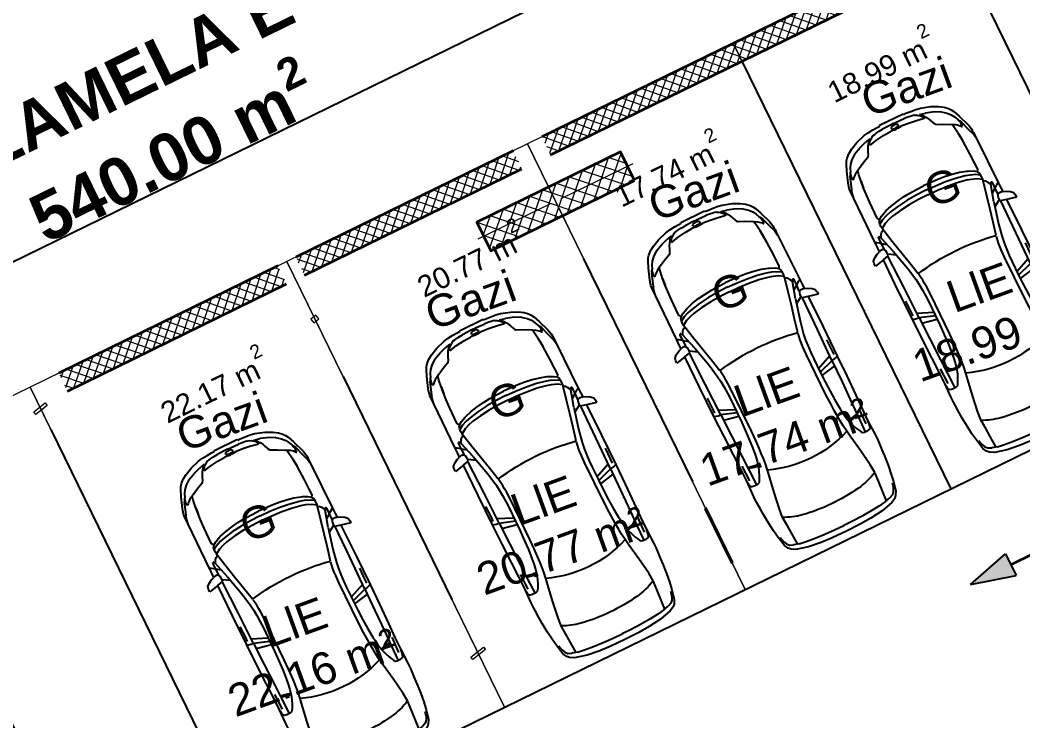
# Model space of a CAD drawing. Header units: metres. Extents: x 7511783 to 7512372, y 4692307 to 4692611.
# Drawn here: x 7512188.59 to 7512201.13, y 4692474.03 to 4692482.79 of the extents above; entities that cross this region are included whole.
import ezdxf

# ---------------------------------------------------------------- set-up
doc = ezdxf.new("R2010")
doc.units = ezdxf.units.M
doc.linetypes.add('Long Dashed', pattern=[793.7499761581425, 476.2499928474427, -317.4999833106998])
doc.layers.get('0').update_dxf_attribs({"lineweight": 0})
for name, color, linetype, lineweight in [('A - Fill Zone_Pen_No__156', 165, 'Continuous', 0), ('A - Muret', 7, 'Continuous', 0), ('A - Muret_Pen_No__101', 252, 'Continuous', 0), ('A - Muret_Pen_No__7', 7, 'Continuous', 0), ('A - Shtyllat', 7, 'Continuous', 0), ('A - Shtyllat_Pen_No__1', 7, 'Continuous', 0), ('A -Polyline', 7, 'Continuous', 0), ('A -Polyline_Pen_No__42', 8, 'Continuous', 0), ('A -Polyline_Pen_No__48', 14, 'Continuous', 0), ('A -Polyline_Pen_No__8', 14, 'Continuous', 0), ('A1 - Bodrumi -1_Pen_No__42', 8, 'Continuous', 0), ('Annotation - Text_Pen_No__48', 14, 'Continuous', 0), ('garazhat-netw-amiri - b2', 20, 'Continuous', 0), ('Interior - Furniture _Pen_No__42', 8, 'Continuous', 0), ('Structural - Bearing', 7, 'Continuous', 0), ('Structural - Bearing_Pen_No__20', 1, 'Continuous', 0), ('Structural - Bearing_Pen_No__21', 7, 'Continuous', 0)]:
    doc.layers.add(name, color=color, linetype=linetype, lineweight=lineweight)
doc.styles.add('GENERATED_STYLE_2', font='arialbd.ttf')
doc.styles.get("Standard").update_dxf_attribs({"font": 'arial.ttf'})
pattern_1 = [(44.99999999999998, (0, 0), (-68.94290863686237, 68.94290863686243), []), (135.0000000000001, (0, 0), (68.94290863686219, 68.94290863686261), [])]

# ---------------------------------------------------------------- blocks, each defined once
blk = doc.blocks.new('Wall_14', base_point=(0, 6.4082e-12))
at = {"layer": 'A - Muret_Pen_No__101', "linetype": 'Continuous', "lineweight": 13}
h = blk.add_hatch(dxfattribs=at)
h.set_pattern_fill('CONCRETE_BLOCK', color=252, style=0, pattern_type=2)
h.set_pattern_definition(pattern_1)
h.paths.add_polyline_path([(10300, 8.9407607984e-06), (10300, -250.0000402331282), (13349.99993741519, -250.0000402331282), (13349.99993741519, 8.9407607984e-06)])
h = blk.add_hatch(dxfattribs=at)
h.set_pattern_fill('CONCRETE_BLOCK', color=252, style=0, pattern_type=2)
h.set_pattern_definition(pattern_1)
h.paths.add_polyline_path([(17024.99997203627, -250.0000493480995), (22350.00002736734, -250.0000493480995), (22350.00002736734, 2.58316193991e-05), (17024.99997203627, -0.0001287680758688)])
h = blk.add_hatch(dxfattribs=at)
h.set_pattern_fill('CONCRETE_BLOCK', color=252, style=0, pattern_type=2)
h.set_pattern_definition(pattern_1)
h.paths.add_polyline_path([(13599.99998658907, -250.0000612729407), (16625.00009681741, -250.0000612729407), (16625.00009681741, -8.78520922676e-05), (13599.99998658907, -8.78520922676e-05)])
at = {"layer": 'A - Muret_Pen_No__7', "color": 7, "linetype": 'Continuous', "lineweight": 35, "flags": 128}
for points in [[(13350, 4.7752e-12), (10299.99999999999, 5.1491e-12)], [(16625, 4.3738e-12), (13600, 4.7446e-12)], [(22350, 3.6721e-12), (17025, 4.3248e-12)], [(10300, -249.9999999999948), (13350, -249.9999999999952)], [(13600, -249.9999999999952), (16625, -249.9999999999956)], [(17025, -249.9999999999957), (22350, -249.9999999999964)]]:
    blk.add_lwpolyline(points, dxfattribs=at)
blk = doc.blocks.new('Column_14', base_point=(-67319.82202355302, 182406.9408084733))
at = {"layer": 'Structural - Bearing', "linetype": 'Continuous', "lineweight": 0}
h = blk.add_hatch(dxfattribs=at)
h.set_pattern_fill('CONCRETE_BLOCK', color=18, style=0, pattern_type=2)
h.set_pattern_definition([(44.99999999999998, (0, 0), (-91.92387818248316, 91.92387818248324), []), (135.0000000000001, (0, 0), (91.9238781824829, 91.92387818248349), [])])
h.paths.add_polyline_path([(-66319.82202355302, 182206.9408084733), (-66319.82202355302, 182606.9408084733), (-68319.82202355302, 182606.9408084733), (-68319.82202355302, 182206.9408084733)])
at = {"layer": 'Structural - Bearing_Pen_No__20', "color": 1, "linetype": 'Continuous', "lineweight": 0}
for p, q in [((-67319.82202355302, 182486.9408084733), (-67319.82202355302, 182686.9408084733)), ((-67399.82202355302, 182406.9408084733), (-68399.82202355302, 182406.9408084733)), ((-67239.82202355302, 182406.9408084733), (-66239.82202355302, 182406.9408084733)), ((-67319.82202355302, 182326.9408084733), (-67319.82202355302, 182126.9408084733))]:
    blk.add_line(p, q, dxfattribs=at)
blk.add_point((-67319.82202355302, 182406.9408084733), dxfattribs=at)
at = {"layer": 'Structural - Bearing_Pen_No__21', "color": 7, "linetype": 'Continuous', "lineweight": 35, "flags": 128}
blk.add_lwpolyline([(-66319.82202355302, 182206.9408084733), (-66319.82202355302, 182606.9408084733), (-68319.82202355302, 182606.9408084733), (-68319.82202355302, 182206.9408084733)], close=True, dxfattribs=at)
blk = doc.blocks.new('Column_24', base_point=(5572.500000000002, 13479.91603487401))
at = {"layer": 'A - Shtyllat_Pen_No__1', "color": 7, "linetype": 'Continuous', "lineweight": 13, "flags": 128}
blk.add_lwpolyline([(5560.000000000002, 13099.91603487401), (5585.000000000002, 13099.91603487401), (5585.000000000003, 13859.91603487401), (5560.000000000003, 13859.91603487401)], close=True, dxfattribs=at)
blk = doc.blocks.new('Column_55', base_point=(7451.228697868777, 12094.87558092435))
at = {"layer": 'A - Shtyllat_Pen_No__1', "color": 7, "linetype": 'Continuous', "lineweight": 13, "flags": 128}
blk.add_lwpolyline([(7534.666256549297, 12134.09513983868), (7543.423946566612, 12095.06562708793), (7367.791139188256, 12055.65602201002), (7359.033449170941, 12094.68553476076)], close=True, dxfattribs=at)
blk = doc.blocks.new('Column_59', base_point=(6185.103436408104, 12256.59083156927))
at = {"layer": 'A - Shtyllat_Pen_No__1', "color": 7, "linetype": 'Continuous', "lineweight": 13, "flags": 128}
blk.add_lwpolyline([(6230.701216671835, 12236.07638702353), (6217.564681645862, 12294.62065614965), (6139.505656144371, 12277.10527611502), (6152.642191170343, 12218.5610069889)], close=True, dxfattribs=at)
blk = doc.blocks.new('Column_60', base_point=(6290.100693534085, 11834.33430290924))
at = {"layer": 'A - Shtyllat_Pen_No__1', "color": 7, "linetype": 'Continuous', "lineweight": 13, "flags": 128}
blk.add_lwpolyline([(6383.295630402292, 11875.7432843279), (6392.053320419606, 11836.71377157715), (6196.905756665877, 11792.92532149059), (6188.148066648563, 11831.95483424133)], close=True, dxfattribs=at)
blk = doc.blocks.new('Car 05 22')
at = {"layer": 'Interior - Furniture _Pen_No__42', "color": 8, "linetype": 'Continuous', "lineweight": 25}
for p, q in [((1961.117547741, 983.221158223), (1928.938242309, 983.221158223)), ((1928.938242309, 983.221158223), (1957.843908175, 858.0544967500001)), ((1996.903176747, 974.9060932165999), (1961.117547741, 983.221158223)), ((2026.89661068, 945.007687052), (1996.903176747, 974.9060932165999)), ((2054.5732194, 897.577022836), (2026.89661068, 945.007687052)), ((2067.91700908, 857.6794056350001), (2054.5732194, 897.577022836)), ((-706.3378894982, 775.7872218095), (-757.6903274910002, 747.022066986)), ((-585.227090103, 801.027979058), (-706.3378894982, 775.7872218095)), ((-664.8727541800001, 760.961322365), (-701.0941271610001, 743.2591195180001)), ((-626.571782751, 772.4860242179999), (-664.8727541800001, 760.961322365)), ((-594.8871138119998, 778.4895580349998), (-626.571782751, 772.4860242179999)), ((-483.1389679684001, 817.2581826864), (-585.227090103, 801.027979058)), ((-372.3345973750002, 830.229933465), (-483.1389679684001, 817.2581826864)), ((-251.752794228, 841.043733947), (-372.3345973750002, 830.229933465)), ((-168.2198443133, 844.6061713611999), (-251.752794228, 841.043733947)), ((-78.35772569479998, 850.6357850930001), (-168.2198443133, 844.6061713611999)), ((-24.036324899, 852.2918850640001), (-78.35772569479998, 850.6357850930001)), ((40.3182760438, 852.3336850629998), (-24.036324899, 852.2918850640001)), ((230.8030912739, 845.5192631063), (40.3182760438, 852.3336850629998)), ((124.560977278, 791.3967861309999), (129.0398444, 820.4687779309999)), ((125.693926866, 743.8968737240001), (124.560977278, 791.3967861309999)), ((327.3887276080001, 761.920895626), (125.394377448, 756.455747737)), ((129.0398444, 820.4687779309999), (138.886242882, 832.3883788069998)), ((138.886242882, 832.3883788069998), (165.168377873, 840.275885275)), ((165.168377873, 840.275885275), (194.733578306, 844.324685204)), ((194.733578306, 844.324685204), (230.803091274, 845.519263106)), ((210.873013229, 809.2317387879999), (418.0703055720001, 816.1926024380003)), ((400.0158099590001, 847.596806379), (230.8030912739, 845.5192631063)), ((521.9507803269998, 764.6728959719999), (327.3887276080001, 761.920895626)), ((355.2943663540001, 762.315609428), (339.1227247570001, 683.1192857359999)), ((373.4006373970002, 762.5717151969999), (357.2289958010001, 683.375391506)), ((590.7241636140001, 851.6786068920001), (400.0158099590001, 847.596806379)), ((813.627009446, 769.327996556), (521.9507803269998, 764.6728959719999)), ((856.5325990199999, 856.169707455), (590.7241636140001, 851.6786068920001)), ((1108.59023357, 773.98329714), (813.627009446, 769.327996556)), ((1129.8609284, 858.5331077519999), (856.5325990199999, 856.169707455)), ((1036.25651944, 772.8416796290002), (996.5002997029998, 578.7916468290002)), ((1041.96657906, 578.0240872360001), (1107.56627095, 773.967136299)), ((1173.32542975, 774.895061201), (1090.33970038, 577.89253068)), ((1115.14443198, 808.948201529), (1108.59023357, 773.98329714)), ((1108.59023357, 773.98329714), (1537.61805657, 780.025947399)), ((1119.51383092, 833.2672045809999), (1115.14443198, 808.948201529)), ((1120.16623076, 836.3248049650001), (1119.51383092, 833.2672045809999)), ((1120.69723063, 838.160005195), (1120.16623076, 836.3248049650001)), ((1129.8609284, 858.5331077519999), (1120.69723063, 838.160005195)), ((1536.1071561, 860.3802508980001), (1129.8609284, 858.5331077519999)), ((1162.63563846, 830.4777734580001), (1220.13025657, 829.0713745190002)), ((1220.13025657, 829.0713745190002), (1369.65750367, 831.489072695)), ((1957.843908175, 858.0544967500001), (1536.1071561, 860.3802508980001)), ((1537.61805657, 780.025611521), (1974.99295641, 786.0764425990001)), ((1939.15395607, 686.22492547), (1995.917261, 777.427813481)), ((1957.84390817, 858.0544967500001), (1977.22141076, 777.427813481)), ((1977.22141076, 777.427813481), (2019.59119012, 777.427813481)), ((2000.39650233, 701.591770694), (2213.53100788, 762.9814866290001)), ((2019.59119012, 777.427813481), (2044.48611622, 783.069509224)), ((2044.48611622, 783.069509224), (2063.35562216, 792.2740022800001)), ((2063.35562216, 792.2740022800001), (2070.42572439, 799.8521965630001)), ((2068.68333559, 787.696981005), (2065.39356605, 794.4584027669999)), ((2119.91703998, 857.4374531180001), (2067.91700908, 857.6794056350001)), ((2075.28112592, 835.6608695470001), (2067.91700908, 857.6794056350001)), ((2068.68333559, 787.696981005), (2148.02030692, 790.4828861469999)), ((2070.42572439, 799.8521965630001), (2075.2191259, 809.3983893609999)), ((2075.2191259, 809.3983893609999), (2075.28112592, 835.6608695470001)), ((2106.51930118, 732.1586113790001), (2148.02030692, 790.4828861469999)), ((2193.165590015, 856.4504063259001), (2119.91703998, 857.4374531180001)), ((2148.02030692, 790.4828861469999), (2166.81146925, 813.814537484)), ((2148.02030692, 790.4828861469999), (2205.61920777, 792.204186117)), ((2166.81146925, 813.814537484), (2182.27381684, 834.081841238)), ((2182.27381684, 834.081841238), (2193.16559002, 856.4504063260001)), ((2808.01466132, 852.5547640039999), (2193.165590015, 856.4504063259001)), ((2205.61920777, 792.204186117), (2227.21980808, 791.0038861380001)), ((2226.59190807, 769.8777067159999), (2213.53100788, 762.9814866290001)), ((2213.53100788, 762.9814866290001), (2238.34670825, 752.240186817)), ((2234.36910819, 773.9630864369999), (2226.59190807, 769.8828865080001)), ((2227.21980808, 791.0038861380001), (2232.61990816, 790.029986155)), ((2232.61990816, 790.029986155), (2237.93539134, 787.2871225249999)), ((2238.46067648, 776.864360243), (2234.36910819, 773.9630864369999)), ((2240.81890828, 784.03918626), (2237.93539134, 787.2871225249999)), ((2238.46067648, 776.864360243), (2240.85090828, 780.5209863219999)), ((2240.85090828, 780.5209863219999), (2240.81890828, 784.03918626)), ((2855.711363900001, 852.6327640009998), (2808.01466132, 852.5547640039999)), ((2808.01466132, 852.5547640039999), (2876.86636504, 843.317264394)), ((2891.44016583, 852.5287640049999), (2855.711363900001, 852.6327640009998)), ((2876.86636504, 843.317264394), (2954.16376923, 813.731165643)), ((2922.51356751, 852.034364026), (2891.44016583, 852.5287640049999)), ((2904.11849592, 832.8863289209997), (2905.06820589, 832.8379901159999)), ((2945.17226874, 849.4061641369999), (2922.51356751, 852.034364026)), ((2989.61447115, 839.6482645490003), (2945.17226874, 849.4061641369999)), ((2954.16376923, 813.731165643), (3075.78877375, 774.6896785450001)), ((3013.55027244, 833.064864827), (2989.61447115, 839.6482645490003)), ((3154.26138006, 782.5577669589998), (3013.55027244, 833.064864827)), ((3022.47491973, 758.305686711), (3023.66221975, 762.4851866380001)), ((3024.49924208, 753.7186598590001), (3022.47491973, 758.305686711)), ((3023.66221975, 762.4851866380001), (3034.64521991, 765.0503865930001)), ((3037.91041996, 743.452886971), (3024.49924208, 753.7186598590001)), ((3034.64521991, 765.0503865930001), (3046.93432009, 763.817386614)), ((3046.93432009, 763.817386614), (3060.9451203, 762.9292866300001)), ((3060.9451203, 762.9292866300001), (3089.85712072, 757.3861867269998)), ((3100.48402088, 763.1120866269999), (3075.78877375, 774.6896785450001)), ((3089.85712072, 757.3861867269998), (3108.43932099, 751.4304868319999)), ((3114.13862108, 753.3111867989999), (3100.48402088, 763.1120866269999)), ((3122.8656212, 746.4359869189999), (3114.13862108, 753.3111867989999)), ((3235.883818752, 747.6101556219), (3154.26138006, 782.5577669589998)), ((-815.0478655078, 667.7598955197002), (-855.0523550635, 511.0116477078998)), ((-784.8200333720001, 721.8124613509999), (-815.0478655078, 667.7598955197002)), ((-757.6903274910002, 747.022066986), (-784.8200333720001, 721.8124613509999)), ((-768.2719792499998, 602.2788720830002), (-750.577082573, 669.7773949330001)), ((-729.425104913, 716.3992494200002), (-750.577082573, 669.7773949330001)), ((-701.0941271610001, 743.2591195180001), (-729.425104913, 716.3992494200002)), ((-665.728145997, 623.9546285630003), (-500.877431885, 634.180288886)), ((-500.877431885, 634.180288886), (-383.0238853850001, 641.9613403830001)), ((-383.0238853850001, 641.9613403830001), (-274.220886173, 631.318400078)), ((-274.220886173, 631.318400078), (-56.404854203, 600.536895199)), ((132.429139117, 722.8048827370001), (125.693926866, 743.8968737240001)), ((146.670770152, 710.6062742990001), (132.429139117, 722.8048827370001)), ((171.252864179, 696.6287725440001), (146.670770152, 710.6062742990001)), ((212.566754139, 676.5412700230002), (171.252864179, 696.6287725440001)), ((266.3151410770001, 654.566867265), (212.566754139, 676.5412700230002)), ((319.4903281550001, 636.426864989), (266.3151410770001, 654.566867265)), ((392.7088835140001, 617.8124267930001), (319.4903281550001, 636.426864989)), ((339.1227247570001, 683.1192857359999), (329.5580559370001, 633.8673348859999)), ((357.2289958010001, 683.375391506), (346.76505809, 629.492778784)), ((1730.35620914, 633.8338533080002), (1562.00595611, 600.596478384)), ((2000.39650233, 701.591770694), (1730.35620914, 633.8338533080002)), ((1952.84760406, 621.338789111), (2122.045506540001, 659.9572884350001)), ((2122.045506540001, 659.9572884350001), (2293.79610906, 697.6509877739999)), ((2238.34670825, 752.240186817), (2258.53170854, 739.717487037)), ((2258.53170854, 739.717487037), (2269.0398087, 731.086787188)), ((2269.0398087, 731.086787188), (2278.83550884, 721.965087348)), ((2278.83550884, 721.965087348), (2293.79610906, 697.6509877739999)), ((2293.79610906, 697.6509877739999), (2317.1870094, 700.7385877199999)), ((2293.79610906, 697.6386630720001), (2293.79610906, 697.6509877739999)), ((2317.1870094, 700.7385877199999), (2345.74280982, 702.7498876850001)), ((2355.134199750001, 639.912801441), (2317.1870094, 700.7385877199999)), ((2345.74280982, 702.7498876850001), (2378.929310310001, 702.0184876970001)), ((2379.77420337, 575.387091212), (2355.13301598, 639.9159014410001)), ((2410.10490185, 649.1086815510001), (2378.929310310001, 702.0184876970001)), ((2378.929310310001, 702.0184876970001), (2410.57231077, 694.2028878339999)), ((2436.02871163, 583.2244924540001), (2410.10490185, 649.1086815510001)), ((2410.57231077, 694.2028878339999), (2410.58631694, 694.1782473540001)), ((2428.73881104, 681.7061880529999), (2410.57231077, 694.2028878339999)), ((2428.73881104, 681.7061880529999), (2457.25830016, 700.035535323)), ((2428.77597173, 681.700745325), (2428.73881104, 681.7061880529999)), ((2428.77597173, 681.700745325), (2456.66545813, 639.8418234830003)), ((2456.66545813, 639.8418234830003), (2487.236391870001, 574.2621729599999)), ((2457.25830016, 700.035535323), (2535.4819126, 697.9905877680001)), ((2535.422612600001, 697.9916562040003), (2673.21491462, 695.5089878119999)), ((2535.46586986, 697.9894090810001), (2535.4819126, 697.988971943)), ((2673.21491462, 695.5089878119999), (2787.200816290001, 691.4809878819998)), ((2787.200816290001, 691.4809878819998), (2868.415817480001, 687.223087957)), ((2868.395882330001, 687.22488671), (2959.72331881, 678.984388101)), ((2959.72331881, 678.984388101), (2868.415817480001, 687.1969879569999)), ((2959.72331881, 678.984388101), (3047.2313201, 666.2002883250001)), ((3050.61522015, 730.6688871950001), (3037.91041996, 743.452886971)), ((3047.20992906, 666.2041971140001), (3100.00912087, 656.556188494)), ((3064.50712035, 714.6457874760001), (3050.61522015, 730.6688871950001)), ((3076.97452053, 697.807687771), (3064.50712035, 714.6457874760001)), ((3100.00912087, 656.556188494), (3076.97452053, 697.807687771)), ((3152.92075342, 553.873393456), (3100.00912087, 656.556188494)), ((3108.43932099, 751.4304868319999), (3122.8656212, 746.4359869189999)), ((3170.0706946, 726.5554905960001), (3122.8656212, 746.4359869189999)), ((3211.69204952, 701.0151137130001), (3170.0706946, 726.5554905960001)), ((3254.25934432, 663.1775183300001), (3211.69204952, 701.0151137130001)), ((3269.07948628, 728.3294692490001), (3235.883818752, 747.6101556219)), ((3301.867263790001, 602.80900872), (3254.25934432, 663.1775183300001)), ((3298.56678787, 705.6390702070001), (3269.07948628, 728.3294692490001)), ((3337.33388997, 663.3806719909999), (3298.56678787, 705.6390702070001)), ((3374.49419199, 603.583974516), (3337.33388997, 663.3806719909999)), ((-855.0523550635, 511.0116477078998), (-874.6778528530002, 344.9579771100001)), ((-782.7621654889999, 510.027376359), (-794.5333543099999, 390.6265818930001)), ((-768.2719792499998, 602.2788720830002), (-782.764796709, 510.0106247469999)), ((-764.3441764490001, 617.261773195), (-665.728145997, 623.9546285630003)), ((-56.404854203, 600.536895199), (145.941775497, 566.5900898169999)), ((145.941775497, 566.5900898169999), (233.261172115, 552.312592089)), ((233.261172115, 552.312592089), (315.3092800730001, 541.359190513)), ((315.2936019620001, 541.3606176840001), (384.2945810830001, 535.0794906230001)), ((384.2815104790001, 535.080362318), (454.174320738, 530.4191213629999)), ((474.8166917820001, 607.1053878569999), (392.7088835140001, 617.8124267930001)), ((454.170282107, 530.4193907049998), (526.242583163, 526.2868907769997)), ((521.3449804749999, 601.6186871690002), (474.8166917820001, 607.1053878569999)), ((569.9935686519999, 596.8381865689998), (521.3449804749999, 601.6186871690002)), ((526.2331313149998, 526.2873073839999), (627.7018846490002, 521.814890855)), ((652.59274858, 590.9845858339997), (569.9935686519999, 596.8381865689998)), ((627.698546207, 521.8149872519999), (756.75876515, 518.0884218199999)), ((772.8388193580001, 584.9903850819998), (652.59274858, 590.9845858339997)), ((756.75876515, 518.0884218199999), (1322.62824821, 518.052230308)), ((907.2666866909999, 580.298084493), (772.8388193580001, 584.9903850819998)), ((1041.96657906, 578.0240872360001), (907.2666866909999, 580.298084493)), ((1227.79815085, 577.5186957939999), (1041.96657906, 578.0240872360001)), ((1316.09897866, 580.475793563), (1227.79815085, 577.5186957939999)), ((1403.02450604, 584.4121905939998), (1316.09897866, 580.475793563)), ((1322.62824821, 518.052230308), (1420.49779626, 521.652890858)), ((1483.8761315, 590.1361862749999), (1403.02450604, 584.4121905939998)), ((1420.49066257, 521.652523245), (1466.64156934, 524.030772681)), ((1466.62639694, 524.0299908169999), (1510.87647584, 527.594696836)), ((1562.00595611, 600.596478384), (1483.8761315, 590.1361862749999)), ((1510.85529759, 527.5929907539999), (1554.25309822, 533.0576906580001)), ((1554.25309822, 533.0576906580001), (1596.82961355, 540.969674969)), ((1597.28918852, 541.1774857889999), (1596.65116701, 540.8889849259999)), ((1610.72419049, 544.0665862469999), (1779.61280153, 581.7538898049997)), ((1779.61280153, 581.7538898049997), (1952.84760406, 621.338789111)), ((2397.334105950001, 514.2584815219999), (2379.77250853, 575.3929912130001)), ((2419.31580918, 395.7362626700001), (2397.33316008, 514.2635815229997)), ((2453.63941421, 521.616582688), (2436.02871163, 583.2244924540001)), ((2477.61661773, 401.0764635800001), (2453.63941421, 521.616582688)), ((2487.236391870001, 574.2621729599999), (2491.79934275, 562.0052962960001)), ((2491.79994982, 562.0052962960001), (2517.90263133, 477.034766618)), ((3189.62073735, 475.569766106), (3152.92075342, 553.873393456)), ((3301.867263790001, 602.80900872), (3346.015513130001, 501.4217980699999)), ((3418.40079436, 512.7439783509999), (3374.49419199, 603.583974516)), ((3457.47689648, 393.0984834030001), (3418.40079436, 512.7439783509999)), ((-794.5333543099999, 390.6265818930001), (-802.4328468090001, 258.715288008)), ((2433.73206705, 266.091642182), (2419.31580918, 395.7362626700001)), ((2493.88922012, 269.050242651), (2477.61661773, 401.0764635800001)), ((2517.90263133, 477.034766618), (2537.54372273, 384.0810341510001)), ((2537.54372273, 384.0810341510001), (2551.45611664, 285.6281997640001)), ((3199.39883308, 466.7584630290001), (3189.62073735, 475.569766106)), ((3220.69886845, 454.388540188), (3199.39883308, 466.7584630290001)), ((3256.10680826, 439.2417534179999), (3220.67662376, 454.4014587129999)), ((3288.390194130001, 425.101248479), (3256.10680826, 439.2417534179999)), ((3319.36158057, 408.41284265), (3288.390194130001, 425.101248479)), ((3353.46269085, 384.2512837760001), (3319.36158057, 408.41284265)), ((3324.654278260001, 377.297531782), (3321.23357975, 370.497229407)), ((3328.30797666, 379.591332583), (3324.654278260001, 377.297531782)), ((3338.468372210001, 379.4523325350001), (3328.30797666, 379.591332583)), ((3363.640761200001, 357.811724976), (3338.468372210001, 379.4523325350001)), ((3346.015513130001, 501.4217980699999), (3374.297465860001, 419.557472908)), ((3377.182392130001, 359.9734848010001), (3353.46269085, 384.2512837760001)), ((3391.09039087, 344.247647689), (3374.297465860001, 419.557472908)), ((3468.34279707, 330.9338860280001), (3457.47689648, 393.0984834030001)), ((-874.6778528530002, 344.9579771100001), (-882.944054645, 194.680643518)), ((-802.4328468090001, 258.715288008), (-806.8131426489999, 124.936494209)), ((2441.61713002, 131.955220918), (2433.73181129, 266.093942182)), ((2503.10292147, 133.173421111), (2493.88922012, 269.050242651)), ((2551.45611664, 285.6281997640001), (2559.71041303, 193.693567653)), ((3321.23357975, 370.497229407), (3320.99727986, 362.132926485)), ((3320.99727986, 362.132926485), (3338.31527228, 276.8564967000001)), ((3338.31527228, 276.8564967000001), (3351.882966340001, 172.661960307)), ((3396.66521323, 315.8049103040001), (3363.640761200001, 357.811724976)), ((3391.09039087, 344.247647689), (3377.182392130001, 359.9734848010001)), ((3408.0703938, 289.3779877820001), (3396.66521323, 315.8049103040001)), ((3408.0703938, 289.3779877820001), (3413.77629411, 267.259988716)), ((3413.77548775, 267.2641933500001), (3418.45445829, 242.866384828)), ((3474.4914974, 263.721088865), (3468.34279707, 330.9338860280001)), ((3478.33319761, 199.917191559), (3474.4914974, 263.721088865)), ((-882.944054645, 194.680643518), (-885.3767076889999, 0)), ((2444.0197128, -0.0273000043277), (2441.61701245, 131.957220918)), ((2506.01959488, -3.86e-13), (2503.10292147, 133.173421111)), ((2559.71041303, 193.693567653), (2564.38081099, 101.185635342)), ((3351.882966340001, 172.661960307), (3358.343763510001, 75.87012649980001)), ((3418.452194370001, 242.878189745), (3424.044894670001, 200.723791525)), ((3424.044894670001, 200.723791525), (3427.72848251, 152.023715234)), ((3432.36383112, 39.98011396419999), (3427.72848251, 152.023715234)), ((3479.35651311, 164.9481933352), (3478.33319761, 199.917191559)), ((3489.519598210001, 164.9481933352), (3479.35651311, 164.9481933352)), ((3489.519598210001, -164.9481933352), (3489.519598210001, 164.9481933352)), ((-885.3767076889999, 0), (-882.944054645, -194.680643518)), ((-806.8131426489999, 124.936494209), (-808.0470753050001, 0)), ((-806.8131426489999, -124.936494209), (-808.0470753050001, 1.477e-13)), ((2444.0197128, 0.0273000043271), (2441.61701245, -131.957220918)), ((2564.38081099, 101.185635342), (2566.01761027, -0.00610000213065)), ((2564.38081099, -101.185635342), (2566.01761027, 0.00610000212997)), ((3353.95786543, 27.8932505984), (3358.343763510001, 75.87012649980001)), ((3353.95786543, 27.8932505984), (3353.95786543, -0.7649002671629999)), ((3353.95786543, -27.8932505984), (3353.95786543, 0.7649002671619999)), ((3370.89075802, 11.74110410089999), (3370.32315827, -0.7649002671629999)), ((3370.89075802, -11.74110410089999), (3370.32315827, 0.7649002671619999)), ((3372.49235732, 23.6550082622), (3370.89075802, 11.74110410089999)), ((3376.267285060001, 38.99395092400001), (3372.49235732, 23.6550082622)), ((3381.98685317, 46.5714162664), (3376.267285060001, 38.99395092400001)), ((3386.21005132, 48.3522168884), (3381.98685317, 46.5714162664)), ((3386.21005132, 48.3522168884), (3394.28954778, 48.3522168884)), ((3398.51284593, 46.5714162664), (3394.28954778, 48.3522168884)), ((3404.23226311, 38.99375151340001), (3398.51284593, 46.5714162664)), ((3404.23226311, 38.99375151340001), (3408.00714178, 23.6550082622)), ((3408.00714178, 23.6550082622), (3409.766541010001, 8.055102813469999)), ((3409.766541010001, 8.055102813469999), (3409.766541010001, -4.961e-13)), ((3431.76949509, 57.3729975776), (3431.76949509, 56.7710829698)), ((3432.04453126, -0.0109000038072), (3432.36383112, 39.98011396419999)), ((3432.04453126, 0.0109000038063), (3432.36383112, -39.98011396419999)), ((-802.4328468090001, -258.715288008), (-806.8131426489999, -124.936494209)), ((2506.01959488, -2.78e-13), (2503.10292147, -133.173421111)), ((2559.71041303, -193.693567653), (2564.38081099, -101.185635342)), ((3351.882966340001, -172.661960307), (3358.343763510001, -75.87012649980001)), ((3353.95786543, -27.8932505984), (3358.343763510001, -75.87012649980001)), ((3372.49235732, -23.6550082622), (3370.89075802, -11.74110410089999)), ((3376.267285060001, -38.99395092400001), (3372.49235732, -23.6550082622)), ((3381.98685317, -46.5714162664), (3376.267285060001, -38.99395092400001)), ((3386.21005132, -48.3522168884), (3381.98685317, -46.5714162664)), ((3386.21005132, -48.3522168884), (3394.28954778, -48.3522168884)), ((3398.51284593, -46.5714162664), (3394.28954778, -48.3522168884)), ((3404.23226311, -38.99375151340001), (3398.51284593, -46.5714162664)), ((3404.23226311, -38.99375151340001), (3408.00714178, -23.6550082622)), ((3408.00714178, -23.6550082622), (3409.766541010001, -8.055102813469999)), ((3409.766541010001, -8.055102813469999), (3409.766541010001, -3.892e-13)), ((3432.36383112, -39.98011396419999), (3427.72848251, -152.023715234)), ((3431.76949509, -57.3729975776), (3431.76949509, -56.7710829698)), ((-882.944054645, -194.680643518), (-874.6778528530002, -344.9579771100001)), ((2441.61713002, -131.955220918), (2433.73181129, -266.093942182)), ((2503.10292147, -133.173421111), (2493.88922012, -269.050242651)), ((2551.45611664, -285.6281997640001), (2559.71041303, -193.693567653)), ((3338.31527228, -276.8564967000001), (3351.882966340001, -172.661960307)), ((3413.77548775, -267.2641933500001), (3418.45445829, -242.866384828)), ((3418.452194370001, -242.878189745), (3424.044894670001, -200.723791525)), ((3424.044894670001, -200.723791525), (3427.72848251, -152.023715234)), ((3474.4914974, -263.721088865), (3478.33319761, -199.917191559)), ((3478.33319761, -199.917191559), (3479.35651311, -164.9481933352)), ((3479.35651311, -164.9481933352), (3489.519598210001, -164.9481933352)), ((-874.6778528530002, -344.9579771100001), (-855.0523550635, -511.0116477078998)), ((-794.5333543099999, -390.6265818930001), (-802.4328468090001, -258.715288008)), ((2433.73206705, -266.091642182), (2419.31580918, -395.7362626700001)), ((2493.88922012, -269.050242651), (2477.61661773, -401.0764635800001)), ((2537.54372273, -384.0810341510001), (2551.45611664, -285.6281997640001)), ((3320.99727986, -362.132926485), (3338.31527228, -276.8564967000001)), ((3321.23357975, -370.497229407), (3320.99727986, -362.132926485)), ((3324.654278260001, -377.297531782), (3321.23357975, -370.497229407)), ((3363.640761200001, -357.811724976), (3338.468372210001, -379.4523325350001)), ((3377.182392130001, -359.9734848010001), (3353.46269085, -384.2512837760001)), ((3396.66521323, -315.8049103040001), (3363.640761200001, -357.811724976)), ((3391.09039087, -344.247647689), (3374.297465860001, -419.557472908)), ((3391.09039087, -344.247647689), (3377.182392130001, -359.9734848010001)), ((3408.0703938, -289.3779877820001), (3396.66521323, -315.8049103040001)), ((3408.0703938, -289.3779877820001), (3413.77629411, -267.259988716)), ((3457.47689648, -393.0984834030001), (3468.34279707, -330.9338860280001)), ((3468.34279707, -330.9338860280001), (3474.4914974, -263.721088865)), ((-782.7621654889999, -510.027376359), (-794.5333543099999, -390.6265818930001)), ((2419.31580918, -395.7362626700001), (2397.33316008, -514.2635815229997)), ((2477.61661773, -401.0764635800001), (2453.63941421, -521.616582688)), ((2491.79994982, -562.0052962960001), (2517.90263133, -477.034766618)), ((2517.90263133, -477.034766618), (2537.54372273, -384.0810341510001)), ((3189.62073735, -475.569766106), (3152.92075342, -553.873393456)), ((3199.39883308, -466.7584630290001), (3189.62073735, -475.569766106)), ((3220.69886845, -454.388540188), (3199.39883308, -466.7584630290001)), ((3256.10680826, -439.2417534179999), (3220.67662376, -454.4014587129999)), ((3288.390194130001, -425.101248479), (3256.10680826, -439.2417534179999)), ((3319.36158057, -408.41284265), (3288.390194130001, -425.101248479)), ((3301.867263790001, -602.80900872), (3346.015513130001, -501.4217980699999)), ((3353.46269085, -384.2512837760001), (3319.36158057, -408.41284265)), ((3328.30797666, -379.591332583), (3324.654278260001, -377.297531782)), ((3338.468372210001, -379.4523325350001), (3328.30797666, -379.591332583)), ((3346.015513130001, -501.4217980699999), (3374.297465860001, -419.557472908)), ((3418.40079436, -512.7439783509999), (3457.47689648, -393.0984834030001)), ((-855.0523550635, -511.0116477078998), (-815.0478655078, -667.7598955197002)), ((-768.2719792499998, -602.2788720830002), (-782.764796709, -510.0106247469999)), ((-768.2719792499998, -602.2788720830002), (-750.577082573, -669.7773949330001)), ((-764.3441764490001, -617.261773195), (-665.728145997, -623.9546285630003)), ((-665.728145997, -623.9546285630003), (-500.877431885, -634.180288886)), ((-274.220886173, -631.318400078), (-56.404854203, -600.536895199)), ((-56.404854203, -600.536895199), (145.941775497, -566.5900898169999)), ((145.941775497, -566.5900898169999), (233.261172115, -552.312592089)), ((233.261172115, -552.312592089), (315.3092800730001, -541.359190513)), ((315.2936019620001, -541.3606176840001), (384.2945810830001, -535.0794906230001)), ((392.7088835140001, -617.8124267930001), (319.4903281550001, -636.426864989)), ((384.2815104790001, -535.080362318), (454.174320738, -530.4191213629999)), ((474.8166917820001, -607.1053878569999), (392.7088835140001, -617.8124267930001)), ((454.170282107, -530.4193907049998), (526.242583163, -526.2868907769997)), ((521.3449804749999, -601.6186871690002), (474.8166917820001, -607.1053878569999)), ((569.9935686519999, -596.8381865689998), (521.3449804749999, -601.6186871690002)), ((526.2331313149998, -526.2873073839999), (627.7018846490002, -521.814890855)), ((652.59274858, -590.9845858339997), (569.9935686519999, -596.8381865689998)), ((627.698546207, -521.8149872519999), (756.75876515, -518.0884218199999)), ((772.8388193580001, -584.9903850819998), (652.59274858, -590.9845858339997)), ((756.75876515, -518.0884218199999), (1322.62824821, -518.052230308)), ((907.2666866909999, -580.298084493), (772.8388193580001, -584.9903850819998)), ((1041.96657906, -578.0240872360001), (907.2666866909999, -580.298084493)), ((1036.25651944, -772.8416796290002), (996.5002997029998, -578.7916468290002)), ((1227.79815085, -577.5186957939999), (1041.96657906, -578.0240872360001)), ((1041.96657906, -578.0240872360001), (1107.56627095, -773.967136299)), ((1173.32542975, -774.895061201), (1090.33970038, -577.89253068)), ((1316.09897866, -580.475793563), (1227.79815085, -577.5186957939999)), ((1403.02450604, -584.4121905939998), (1316.09897866, -580.475793563)), ((1322.62824821, -518.052230308), (1420.49779626, -521.652890858)), ((1483.8761315, -590.1361862749999), (1403.02450604, -584.4121905939998)), ((1420.49066257, -521.652523245), (1466.64156934, -524.030772681)), ((1466.62639694, -524.0299908169999), (1510.87647584, -527.594696836)), ((1562.00595611, -600.596478384), (1483.8761315, -590.1361862749999)), ((1510.85529759, -527.5929907539999), (1554.25309822, -533.0576906580001)), ((1554.25309822, -533.0576906580001), (1596.82961355, -540.969674969)), ((1730.35620914, -633.8338533080002), (1562.00595611, -600.596478384)), ((1597.28918852, -541.1774857889999), (1596.65116701, -540.8889849259999)), ((1610.72419049, -544.0665862469999), (1779.61280153, -581.7538898049997)), ((1779.61280153, -581.7538898049997), (1952.84760406, -621.338789111)), ((1952.84760406, -621.338789111), (2122.045506540001, -659.9572884350001)), ((2379.77420337, -575.387091212), (2355.13301598, -639.9159014410001)), ((2397.334105950001, -514.2584815219999), (2379.77250853, -575.3929912130001)), ((2436.02871163, -583.2244924540001), (2410.10490185, -649.1086815510001)), ((2453.63941421, -521.616582688), (2436.02871163, -583.2244924540001)), ((2456.66545813, -639.8418234830003), (2487.236391870001, -574.2621729599999)), ((2487.236391870001, -574.2621729599999), (2491.79934275, -562.0052962960001)), ((3152.92075342, -553.873393456), (3100.00912087, -656.556188494)), ((3301.867263790001, -602.80900872), (3254.25934432, -663.1775183300001)), ((3337.33388997, -663.3806719909999), (3374.49419199, -603.583974516)), ((3374.49419199, -603.583974516), (3418.40079436, -512.7439783509999)), ((-815.0478655078, -667.7598955197002), (-784.8200333720001, -721.8124613509999)), ((-784.8200333720001, -721.8124613509999), (-757.6903274910002, -747.022066986)), ((-757.6903274910002, -747.022066986), (-706.3378894982, -775.7872218095)), ((-729.425104913, -716.3992494200002), (-750.577082573, -669.7773949330001)), ((-701.0941271610001, -743.2591195180001), (-729.425104913, -716.3992494200002)), ((-664.8727541800001, -760.961322365), (-701.0941271610001, -743.2591195180001)), ((-500.877431885, -634.180288886), (-383.0238853850001, -641.9613403830001)), ((-383.0238853850001, -641.9613403830001), (-274.220886173, -631.318400078)), ((125.693926866, -743.8968737240001), (124.560977278, -791.3967861309999)), ((132.429139117, -722.8048827370001), (125.693926866, -743.8968737240001)), ((146.670770152, -710.6062742990001), (132.429139117, -722.8048827370001)), ((171.252864179, -696.6287725440001), (146.670770152, -710.6062742990001)), ((212.566754139, -676.5412700230002), (171.252864179, -696.6287725440001)), ((266.3151410770001, -654.566867265), (212.566754139, -676.5412700230002)), ((319.4903281550001, -636.426864989), (266.3151410770001, -654.566867265)), ((339.1227247570001, -683.1192857359999), (329.5580559370001, -633.8673348859999)), ((355.2943663540001, -762.315609428), (339.1227247570001, -683.1192857359999)), ((357.2289958010001, -683.375391506), (346.76505809, -629.492778784)), ((373.4006373970002, -762.5717151969999), (357.2289958010001, -683.375391506)), ((2000.39650233, -701.591770694), (1730.35620914, -633.8338533080002)), ((1939.15395607, -686.22492547), (1995.917261, -777.427813481)), ((2000.39650233, -701.591770694), (2213.53100788, -762.9814866290001)), ((2106.51930118, -732.1586113790001), (2148.02030692, -790.4828861469999)), ((2122.045506540001, -659.9572884350001), (2293.79610906, -697.6509877739999)), ((2213.53100788, -762.9814866290001), (2238.34670825, -752.240186817)), ((2238.34670825, -752.240186817), (2258.53170854, -739.717487037)), ((2258.53170854, -739.717487037), (2269.0398087, -731.086787188)), ((2269.0398087, -731.086787188), (2278.83550884, -721.965087348)), ((2278.83550884, -721.965087348), (2293.79610906, -697.6509877739999)), ((2293.79610906, -697.6386630720001), (2293.79610906, -697.6509877739999)), ((2293.79610906, -697.6509877739999), (2317.1870094, -700.7385877199999)), ((2355.134199750001, -639.912801441), (2317.1870094, -700.7385877199999)), ((2317.1870094, -700.7385877199999), (2345.74280982, -702.7498876850001)), ((2345.74280982, -702.7498876850001), (2378.929310310001, -702.0184876970001)), ((2410.10490185, -649.1086815510001), (2378.929310310001, -702.0184876970001)), ((2378.929310310001, -702.0184876970001), (2410.57231077, -694.2028878339999)), ((2428.73881104, -681.7061880529999), (2410.57231077, -694.2028878339999)), ((2410.57231077, -694.2028878339999), (2410.58631694, -694.1782473540001)), ((2428.77597173, -681.700745325), (2428.73881104, -681.7061880529999)), ((2428.73881104, -681.7061880529999), (2457.25830016, -700.035535323)), ((2428.77597173, -681.700745325), (2456.66545813, -639.8418234830003)), ((2457.25830016, -700.035535323), (2535.4819126, -697.9905877680001)), ((2535.422612600001, -697.9916562040003), (2673.21491462, -695.5089878119999)), ((2535.46586986, -697.9894090810001), (2535.4819126, -697.988971943)), ((2673.21491462, -695.5089878119999), (2787.200816290001, -691.4809878819998)), ((2787.200816290001, -691.4809878819998), (2868.415817480001, -687.223087957)), ((2868.395882330001, -687.22488671), (2959.72331881, -678.984388101)), ((2959.72331881, -678.984388101), (2868.415817480001, -687.1969879569999)), ((2959.72331881, -678.984388101), (3047.2313201, -666.2002883250001)), ((3037.91041996, -743.452886971), (3024.49924208, -753.7186598590001)), ((3050.61522015, -730.6688871950001), (3037.91041996, -743.452886971)), ((3047.20992906, -666.2041971140001), (3100.00912087, -656.556188494)), ((3064.50712035, -714.6457874760001), (3050.61522015, -730.6688871950001)), ((3076.97452053, -697.807687771), (3064.50712035, -714.6457874760001)), ((3100.00912087, -656.556188494), (3076.97452053, -697.807687771)), ((3089.85712072, -757.3861867269998), (3108.43932099, -751.4304868319999)), ((3108.43932099, -751.4304868319999), (3122.8656212, -746.4359869189999)), ((3122.8656212, -746.4359869189999), (3114.13862108, -753.3111867989999)), ((3170.0706946, -726.5554905960001), (3122.8656212, -746.4359869189999)), ((3154.26138006, -782.5577669589998), (3235.883818752, -747.6101556219)), ((3211.69204952, -701.0151137130001), (3170.0706946, -726.5554905960001)), ((3254.25934432, -663.1775183300001), (3211.69204952, -701.0151137130001)), ((3235.883818752, -747.6101556219), (3269.07948628, -728.3294692490001)), ((3269.07948628, -728.3294692490001), (3298.56678787, -705.6390702070001)), ((3298.56678787, -705.6390702070001), (3337.33388997, -663.3806719909999)), ((-706.3378894982, -775.7872218095), (-585.227090103, -801.027979058)), ((-626.571782751, -772.4860242179999), (-664.8727541800001, -760.961322365)), ((-594.8871138119998, -778.4895580349998), (-626.571782751, -772.4860242179999)), ((-585.227090103, -801.027979058), (-483.149337101, -817.256968783)), ((-483.149337101, -817.256968783), (-372.3345973750002, -830.229933465)), ((-372.3345973750002, -830.229933465), (-251.752794228, -841.043733947)), ((-251.752794228, -841.043733947), (-168.2198443133, -844.6061713611999)), ((-168.2198443133, -844.6061713611999), (-78.35772569479998, -850.6357850930001)), ((-78.35772569479998, -850.6357850930001), (-24.036324899, -852.2918850640001)), ((-24.036324899, -852.2918850640001), (40.3182760438, -852.3336850629998)), ((40.3182760438, -852.3336850629998), (230.8030912739, -845.5192631063)), ((124.560977278, -791.3967861309999), (129.0398444, -820.4687779309999)), ((327.3887276080001, -761.920895626), (125.394377448, -756.455747737)), ((129.0398444, -820.4687779309999), (138.886242882, -832.3883788069998)), ((138.886242882, -832.3883788069998), (165.168377873, -840.275885275)), ((165.168377873, -840.275885275), (194.733578306, -844.324685204)), ((194.733578306, -844.324685204), (230.803091274, -845.519263106)), ((210.873013229, -809.2317387879999), (418.0703055720001, -816.1926024380003)), ((230.8030912739, -845.5192631063), (400.0158099590001, -847.596806379)), ((521.9507803269998, -764.6728959719999), (327.3887276080001, -761.920895626)), ((400.0158099590001, -847.596806379), (590.7241636140001, -851.6786068920001)), ((813.627009446, -769.327996556), (521.9507803269998, -764.6728959719999)), ((590.7241636140001, -851.6786068920001), (856.5325990199999, -856.169707455)), ((1108.59023357, -773.98329714), (813.627009446, -769.327996556)), ((856.5325990199999, -856.169707455), (1129.8609284, -858.5331077519999)), ((1108.59023357, -773.98329714), (1537.61805657, -780.025947399)), ((1115.14443198, -808.948201529), (1108.59023357, -773.98329714)), ((1119.51383092, -833.2672045809999), (1115.14443198, -808.948201529)), ((1120.16623076, -836.3248049650001), (1119.51383092, -833.2672045809999)), ((1120.69723063, -838.160005195), (1120.16623076, -836.3248049650001)), ((1129.8609284, -858.5331077519999), (1120.69723063, -838.160005195)), ((1129.8609284, -858.5331077519999), (1536.1071561, -860.3802508980001)), ((1162.63563846, -830.4777734580001), (1220.13025657, -829.0713745190002)), ((1220.13025657, -829.0713745190002), (1369.65750367, -831.489072695)), ((1536.1071561, -860.3802508980001), (1957.84390817, -858.0544967500001)), ((1537.61805657, -780.025611521), (1974.99295641, -786.0764425990001)), ((1957.84390817, -858.0544967500001), (1928.938242309, -983.221158223)), ((1957.84390817, -858.0544967500001), (1977.22141076, -777.427813481)), ((1977.22141076, -777.427813481), (2019.59119012, -777.427813481)), ((2019.59119012, -777.427813481), (2044.48611622, -783.069509224)), ((2044.48611622, -783.069509224), (2063.35562216, -792.2740022800001)), ((2054.5732194, -897.577022836), (2067.917009081, -857.6794056350001)), ((2063.35562216, -792.2740022800001), (2070.42572439, -799.8521965630001)), ((2068.68333559, -787.696981005), (2065.39356605, -794.4584027669999)), ((2075.28112592, -835.6608695470001), (2067.91700908, -857.6794056350001)), ((2067.917009081, -857.6794056350001), (2119.91703998, -857.4374531180001)), ((2068.68333559, -787.696981005), (2148.02030692, -790.4828861469999)), ((2070.42572439, -799.8521965630001), (2075.2191259, -809.3983893609999)), ((2075.2191259, -809.3983893609999), (2075.28112592, -835.6608695470001)), ((2119.91703998, -857.4374531180001), (2193.165590015, -856.4504063259001)), ((2148.02030692, -790.4828861469999), (2166.81146925, -813.814537484)), ((2148.02030692, -790.4828861469999), (2205.61920777, -792.204186117)), ((2166.81146925, -813.814537484), (2182.27381684, -834.081841238)), ((2182.27381684, -834.081841238), (2193.16559002, -856.4504063260001)), ((2193.165590015, -856.4504063259001), (2808.01466132, -852.5547640039999)), ((2205.61920777, -792.204186117), (2227.21980808, -791.0038861380001)), ((2226.59190807, -769.8777067159999), (2213.53100788, -762.9814866290001)), ((2234.36910819, -773.9630864369999), (2226.59190807, -769.8828865080001)), ((2227.21980808, -791.0038861380001), (2232.61990816, -790.029986155)), ((2232.61990816, -790.029986155), (2237.93539134, -787.2871225249999)), ((2238.46067648, -776.864360243), (2234.36910819, -773.9630864369999)), ((2240.81890828, -784.03918626), (2237.93539134, -787.2871225249999)), ((2238.46067648, -776.864360243), (2240.85090828, -780.5209863219999)), ((2240.85090828, -780.5209863219999), (2240.81890828, -784.03918626)), ((2808.01466132, -852.5547640039999), (2876.86636504, -843.317264394)), ((2808.01466132, -852.5547640039999), (2855.711363900001, -852.6327640009998)), ((2855.711363900001, -852.6327640009998), (2891.44016583, -852.5287640049999)), ((2876.86636504, -843.317264394), (2954.16376923, -813.731165643)), ((2891.44016583, -852.5287640049999), (2922.51356751, -852.034364026)), ((2922.51356751, -852.034364026), (2945.17226874, -849.4061641369999)), ((2945.17226874, -849.4061641369999), (2989.61447115, -839.6482645490003)), ((2954.16376923, -813.731165643), (3075.78877375, -774.6896785450001)), ((2989.61447115, -839.6482645490003), (3013.55027244, -833.064864827)), ((3013.55027244, -833.064864827), (3154.26138006, -782.5577669589998)), ((3024.49924208, -753.7186598590001), (3022.47491973, -758.305686711)), ((3022.47491973, -758.305686711), (3023.66221975, -762.4851866380001)), ((3023.66221975, -762.4851866380001), (3034.64521991, -765.0503865930001)), ((3034.64521991, -765.0503865930001), (3046.93432009, -763.817386614)), ((3046.93432009, -763.817386614), (3060.9451203, -762.9292866300001)), ((3060.9451203, -762.9292866300001), (3089.85712072, -757.3861867269998)), ((3100.48402088, -763.1120866269999), (3075.78877375, -774.6896785450001)), ((3114.13862108, -753.3111867989999), (3100.48402088, -763.1120866269999)), ((1928.938242309, -983.221158223), (1961.117547741, -983.221158223)), ((1961.117547741, -983.221158223), (1996.903176747, -974.9060932165999)), ((1996.903176747, -974.9060932165999), (2026.89661068, -945.007687052)), ((2026.89661068, -945.007687052), (2054.5732194, -897.577022836))]:
    blk.add_line(p, q, dxfattribs=at)
for centre, radius, start, end in [((492.8743121958, 217.6762888661), 973.2499460395999, 154.1544541405, 170.9117329646), ((1649.811844864, 0), 1520.416064058, 158.6992078, 201.3007921999999), ((-1245.217819199, 0), 2907.303426369, 349.2141992177, 10.78580078235), ((1856.361619248, -1.736472437241999), 2353.963924674, 170.8803955853, 189.9222862500999), ((492.8743121958, -217.6762888661), 973.2499460395999, 191.230533967, 205.8455458595)]:
    blk.add_arc(centre, radius, start, end, dxfattribs=at)
blk = doc.blocks.new('Polyline_3', base_point=(20887.10587032432, -7380.512641548444))
at = {"layer": 'A -Polyline_Pen_No__48', "linetype": 'Continuous', "lineweight": 25}
blk.add_hatch(color=14, dxfattribs=at).paths.add_polyline_path([(19387.10587032432, -7380.512641548451), (19946.91337032432, -7530.512641548449), (19946.91337032432, -7230.512641548448)])
at = {"layer": 'A -Polyline_Pen_No__48', "color": 14, "linetype": 'Continuous', "lineweight": 25}
for p, q in [((19387.10587032432, -7380.512641548451), (19946.91337032432, -7230.512641548448)), ((19946.91337032432, -7230.512641548448), (19946.91337032432, -7530.512641548449)), ((19387.10587032432, -7380.512641548451), (19946.91337032432, -7530.512641548449))]:
    blk.add_line(p, q, dxfattribs=at)
at = {"layer": 'A -Polyline_Pen_No__8', "color": 14, "linetype": 'Continuous', "lineweight": 35, "flags": 128}
blk.add_lwpolyline([(20887.10587032432, -7380.512641548444), (19946.91337032432, -7380.512641548448)], dxfattribs=at)

msp = doc.modelspace()

# ---------------------------------------------------------------- linework, layer by layer
for points in [[(7512202.978749066, 4692478.277810166), (7512207.15650551, 4692480.319586622), (7512204.434136902, 4692485.889928547), (7512200.256380459, 4692483.848152091), (7512202.978749066, 4692478.277810166)], [(7512200.226371245, 4692476.93265271), (7512202.978749066, 4692478.277810166), (7512200.256380459, 4692483.848152091), (7512197.504002637, 4692482.502994635), (7512200.226371245, 4692476.93265271)], [(7512197.655478758, 4692475.676191778), (7512200.226371245, 4692476.93265271), (7512197.504002637, 4692482.502994635), (7512194.93311015, 4692481.246533704), (7512197.655478758, 4692475.676191778)], [(7512194.645697234, 4692474.205234547), (7512197.655478758, 4692475.676191778), (7512194.93311015, 4692481.246533704), (7512191.923328627, 4692479.775576472), (7512194.645697234, 4692474.205234547)], [(7512209.440151091, 4692475.646932566), (7512201.691086763, 4692471.85976658), (7512203.107157532, 4692468.962290337), (7512201.355195108, 4692468.106061479), (7512203.276219727, 4692464.175379959), (7512200.266438203, 4692462.704422728), (7512197.950231044, 4692467.443702268), (7512196.377957113, 4692466.675291774), (7512195.357069193, 4692468.764169368), (7512193.358035195, 4692467.78719031), (7512196.695131438, 4692460.959030797), (7512192.256826742, 4692458.789917745), (7512188.919730499, 4692465.618077259), (7512185.047444432, 4692463.72559199), (7512182.763798543, 4692468.398246675), (7512207.15650551, 4692480.319586622), (7512209.440151091, 4692475.646932566)], [(7512191.433766205, 4692472.635481681), (7512194.645697234, 4692474.205234547), (7512191.923328627, 4692479.775576472), (7512188.711397598, 4692478.205823605), (7512191.433766205, 4692472.635481681)], [(7512186.537255965, 4692470.242431856), (7512191.433766205, 4692472.635481681), (7512188.711397598, 4692478.205823605), (7512183.814887357, 4692475.812773781), (7512186.537255965, 4692470.242431856)]]:
    msp.add_lwpolyline(points, close=True)
at = {"layer": 'A -Polyline_Pen_No__42', "color": 8, "linetype": 'Continuous', "lineweight": 25}
for points in [[(7512200.519835484, 4692483.309086745), (7512202.71529404, 4692478.816875514)], [(7512197.613775565, 4692482.278384074), (7512200.226371245, 4692476.93265271)], [(7512195.635656889, 4692479.809026111), (7512196.996841193, 4692477.023855148)], [(7512192.625875364, 4692478.338068879), (7512193.987059669, 4692475.552897916)], [(7512188.974852623, 4692477.666758257), (7512191.170311179, 4692473.174547028)]]:
    msp.add_lwpolyline(points, dxfattribs=at)
at = {"layer": 'A -Polyline_Pen_No__42', "color": 8, "linetype": 'Long Dashed', "lineweight": 25}
msp.add_lwpolyline([(7512182.898564868, 4692468.464110426), (7512206.797128611, 4692480.143949938)], dxfattribs=at)
at = {"layer": 'A1 - Bodrumi -1_Pen_No__42', "color": 8, "linetype": 'Continuous', "lineweight": 25, "flags": 128}
msp.add_lwpolyline([(7512210.294849152, 4692473.898102365), (7512203.775499336, 4692487.237591917), (7512178.259739549, 4692474.767387325), (7512182.672976019, 4692465.737296376), (7512181.90930011, 4692465.364068422), (7512187.156448367, 4692454.627678854), (7512203.250397638, 4692462.493204053)], dxfattribs=at)
at = {"layer": 'garazhat-netw-amiri - b2', "color": 20, "linetype": 'Continuous', "lineweight": 0}
for p, q in [((7512200.256380457, 4692483.848152091), (7512197.504002638, 4692482.502994635)), ((7512202.978749066, 4692478.277810166), (7512200.256380457, 4692483.848152091)), ((7512200.256380457, 4692483.848152091), (7512202.978749066, 4692478.277810166)), ((7512197.504002638, 4692482.502994635), (7512194.933110151, 4692481.246533704)), ((7512200.226371245, 4692476.93265271), (7512197.504002638, 4692482.502994635)), ((7512197.504002638, 4692482.502994635), (7512200.226371245, 4692476.93265271)), ((7512194.933110151, 4692481.246533704), (7512191.923328627, 4692479.775576472)), ((7512197.655478758, 4692475.676191778), (7512194.933110151, 4692481.246533704)), ((7512194.933110151, 4692481.246533704), (7512197.655478758, 4692475.676191778)), ((7512182.763798542, 4692468.398246675), (7512207.15650551, 4692480.319586622)), ((7512191.923328627, 4692479.775576472), (7512188.711397598, 4692478.205823605)), ((7512194.645697234, 4692474.205234547), (7512191.923328627, 4692479.775576472)), ((7512191.923328627, 4692479.775576472), (7512194.645697234, 4692474.205234547)), ((7512188.711397598, 4692478.205823605), (7512183.814887356, 4692475.812773781)), ((7512191.433766205, 4692472.635481681), (7512188.711397598, 4692478.205823605)), ((7512188.711397598, 4692478.205823605), (7512191.433766205, 4692472.635481681)), ((7512200.226371245, 4692476.93265271), (7512202.978749066, 4692478.277810166)), ((7512197.655478758, 4692475.676191778), (7512200.226371245, 4692476.93265271)), ((7512194.645697234, 4692474.205234547), (7512197.655478758, 4692475.676191778)), ((7512191.433766205, 4692472.635481681), (7512194.645697234, 4692474.205234547))]:
    msp.add_line(p, q, dxfattribs=at)

# ---------------------------------------------------------------- block references
at = {"layer": 'A - Muret', "color": 7, "lineweight": 35, "xscale": 0.001, "yscale": 0.001, "zscale": 0.001, "rotation": 26.04594307934832}
msp.add_blockref('Wall_14', (7512179.816819362, 4692473.858815667), dxfattribs=at)
at = {"layer": 'A - Shtyllat', "color": 7, "lineweight": 35, "xscale": 0.001, "yscale": 0.001, "zscale": 0.001, "rotation": 26.04594307934832}
for name, p in [('Column_14', (7512195.284383519, 4692480.527779908)), ('Column_59', (7512192.274601996, 4692479.056822675)), ('Column_55', (7512188.843125111, 4692477.936290932)), ('Column_24', (7512197.326159975, 4692476.350023463)), ('Column_60', (7512194.316378451, 4692474.879066232))]:
    msp.add_blockref(name, p, dxfattribs=at)
at = {"layer": 'A -Polyline', "color": 14, "linetype": 'Continuous', "lineweight": 35, "xscale": 0.001, "yscale": 0.001, "zscale": 0.001, "rotation": 26.04594307934832}
msp.add_blockref('Polyline_3', (7512201.823399595, 4692476.399206367), dxfattribs=at)
at = {"layer": 'Interior - Furniture _Pen_No__42', "color": 8, "linetype": 'Continuous', "lineweight": 25, "xscale": -0.001, "yscale": 0.001, "rotation": 296.0459430793483}
for p in [(7512201.014576992, 4692478.414630349), (7512198.533050216, 4692477.201844726), (7512195.761877036, 4692475.847501497), (7512192.689134207, 4692474.345773464), (7512188.384906634, 4692472.242187331)]:
    msp.add_blockref('Car 05 22', p, dxfattribs=at)

# ---------------------------------------------------------------- texts
at = {"layer": 'A - Fill Zone_Pen_No__156', "color": 165, "lineweight": 20, "char_height": 0.2625, "attachment_point": 7, "rotation": 26.04594307934833, "style": 'GENERATED_STYLE_2'}
for s, insert in [('{\\fArial|b0|i0|c0|p34;18.99 m{\\H0.66x;\\S2^  ;}}', (7512198.771705113, 4692481.747469247)), ('{\\fArial|b0|i0|c0|p34;17.74 m{\\H0.66x;\\S2^  ;}}', (7512196.110069959, 4692480.446660054)), ('{\\fArial|b0|i0|c0|p34;20.77 m{\\H0.66x;\\S2^  ;}}', (7512193.64101368, 4692479.315510467)), ('{\\fArial|b0|i0|c0|p34;22.17 m{\\H0.66x;\\S2^  ;}}', (7512190.42908265, 4692477.7457576))]:
    msp.add_mtext(s, dxfattribs=dict(at, insert=insert))
at = {"layer": 'Annotation - Text_Pen_No__48', "color": 14, "linetype": 'Continuous', "lineweight": 25, "insert": (7512189.880888278, 4692482.380646515), "char_height": 0.5999999999999999, "attachment_point": 2, "rotation": 26.04594307934831, "line_spacing_factor": 0.9408571493739025, "style": 'GENERATED_STYLE_2'}
msp.add_mtext('\\A1;LAMELA E\\P540.00 m{\\H0.66x;\\S2^  ;}', dxfattribs=at)
at = {"layer": 'garazhat-netw-amiri - b2', "color": 20, "linetype": 'Continuous', "lineweight": 0, "char_height": 0.4, "attachment_point": 5, "rotation": 19.999999999999996}
for s, insert in [('Gazi^M\\PG^M\\PLlE\\P18.99 m²', (7512200.241375852, 4692480.3904024)), ('Gazi^M\\PG^M\\PLlE\\P17.74 m²', (7512197.579740698, 4692479.089593207)), ('Gazi^M\\PG^M\\PLlE\\P20.77 m²', (7512194.789403693, 4692477.725884124)), ('Gazi^M\\PG^M\\PLlE\\P22.16 m²', (7512191.678547416, 4692476.205529076)), ('Gazi^M\\PG^M\\PLlE\\P33.79 m²', (7512187.624326781, 4692474.22412773))]:
    msp.add_mtext(s, dxfattribs=dict(at, insert=insert))

doc.saveas('drawing.dxf')
